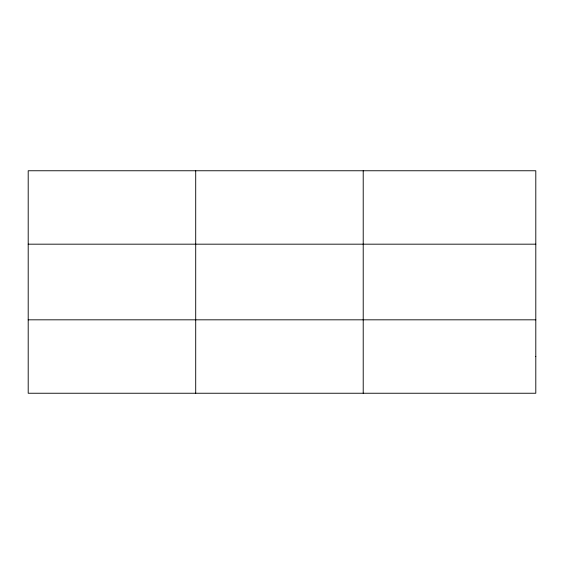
<?xml version="1.0" encoding="UTF-8"?>
<svg xmlns="http://www.w3.org/2000/svg" width="564" height="564" viewBox="0 0 564 564"><rect width="100%" height="100%" fill="white"/><g stroke="black" fill="none" stroke-linecap="round" stroke-linejoin="round"><path stroke-width="0.85" d="M195.708 170.758L195.708 393.242M363.216 170.758L363.216 393.242M28.2 244.177L535.8 244.177M28.2 319.823L535.8 319.823M535.8 356.533L535.8 393.242L28.2 393.242L28.2 170.758L535.8 170.758L535.8 356.533"/></g></svg>
